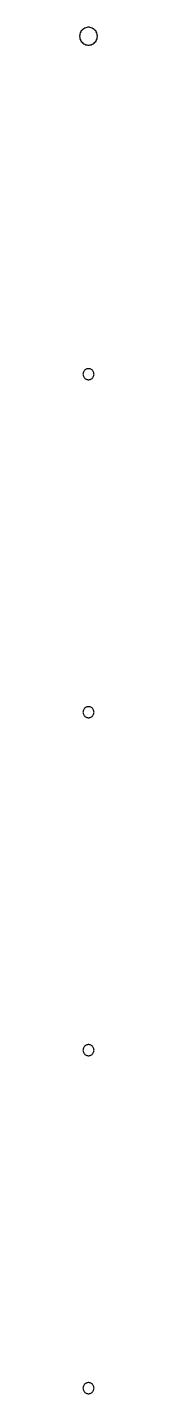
# Model space of a CAD drawing. Header units: metres. Extents: x -3 to 3, y -2 to 443.
import ezdxf

# ---------------------------------------------------------------- set-up
doc = ezdxf.new("R2010")
doc.units = ezdxf.units.M

msp = doc.modelspace()

# ---------------------------------------------------------------- linework, layer by layer
for p, q in [((-2.87712, 440.363), (-2.89999, 440)), ((-2.80888, 440.721), (-2.87712, 440.363)), ((-2.69635, 441.068), (-2.80888, 440.721)), ((-2.54128, 441.397), (-2.69635, 441.068)), ((-2.34615, 441.705), (-2.54128, 441.397)), ((-2.114, 441.985), (-2.34615, 441.705)), ((-1.84853, 442.234), (-2.114, 441.985)), ((-1.55389, 442.449), (-1.84853, 442.234)), ((-1.23476, 442.624), (-1.55389, 442.449)), ((-0.896149, 442.758), (-1.23476, 442.624)), ((-0.543396, 442.849), (-0.896149, 442.758)), ((-0.182083, 442.894), (-0.543396, 442.849)), ((0.182083, 442.894), (-0.182083, 442.894)), ((0.543396, 442.849), (0.182083, 442.894)), ((0.896149, 442.758), (0.543396, 442.849)), ((1.23476, 442.624), (0.896149, 442.758)), ((1.55389, 442.449), (1.23476, 442.624)), ((1.84853, 442.234), (1.55389, 442.449)), ((2.114, 441.985), (1.84853, 442.234)), ((2.34615, 441.705), (2.114, 441.985)), ((2.54128, 441.397), (2.34615, 441.705)), ((2.69635, 441.068), (2.54128, 441.397)), ((2.80888, 440.721), (2.69635, 441.068)), ((2.87712, 440.363), (2.80888, 440.721)), ((2.89999, 440), (2.87712, 440.363)), ((-2.89999, 440), (-2.87712, 439.637)), ((-2.87712, 439.637), (-2.80888, 439.279)), ((-2.80888, 439.279), (-2.69635, 438.932)), ((-2.69635, 438.932), (-2.54128, 438.603)), ((-2.54128, 438.603), (-2.34615, 438.295)), ((-2.34615, 438.295), (-2.114, 438.015)), ((-2.114, 438.015), (-1.84853, 437.766)), ((-1.84853, 437.766), (-1.55389, 437.551)), ((-1.55389, 437.551), (-1.23476, 437.376)), ((-1.23476, 437.376), (-0.896149, 437.242)), ((-0.896149, 437.242), (-0.543396, 437.151)), ((-0.543396, 437.151), (-0.182083, 437.106)), ((-0.182083, 437.106), (0.182083, 437.106)), ((0.182083, 437.106), (0.543396, 437.151)), ((0.543396, 437.151), (0.896149, 437.242)), ((0.896149, 437.242), (1.23476, 437.376)), ((1.23476, 437.376), (1.55389, 437.551)), ((1.55389, 437.551), (1.84853, 437.766)), ((1.84853, 437.766), (2.114, 438.015)), ((2.114, 438.015), (2.34615, 438.295)), ((2.34615, 438.295), (2.54128, 438.603)), ((2.54128, 438.603), (2.69635, 438.932)), ((2.69635, 438.932), (2.80888, 439.279)), ((2.80888, 439.279), (2.87712, 439.637)), ((2.87712, 439.637), (2.89999, 440)), ((-1.7858, 330.226), (-1.79999, 330)), ((-1.79999, 330), (-1.7858, 329.774)), ((-1.74344, 330.448), (-1.7858, 330.226)), ((-1.7858, 329.774), (-1.74344, 329.552)), ((-1.67358, 330.663), (-1.74344, 330.448)), ((-1.74344, 329.552), (-1.67358, 329.337)), ((-1.57735, 330.867), (-1.67358, 330.663)), ((-1.67358, 329.337), (-1.57735, 329.133)), ((-1.45622, 331.058), (-1.57735, 330.867)), ((-1.57735, 329.133), (-1.45622, 328.942)), ((-1.31213, 331.232), (-1.45622, 331.058)), ((-1.14735, 331.387), (-1.31213, 331.232)), ((-0.964478, 331.52), (-1.14735, 331.387)), ((-0.766388, 331.629), (-0.964478, 331.52)), ((-0.556229, 331.712), (-0.766388, 331.629)), ((-0.33728, 331.768), (-0.556229, 331.712)), ((-0.113022, 331.796), (-0.33728, 331.768)), ((0.113022, 331.796), (-0.113022, 331.796)), ((0.33728, 331.768), (0.113022, 331.796)), ((0.556229, 331.712), (0.33728, 331.768)), ((0.766388, 331.629), (0.556229, 331.712)), ((0.964478, 331.52), (0.766388, 331.629)), ((1.14735, 331.387), (0.964478, 331.52)), ((1.31213, 331.232), (1.14735, 331.387)), ((1.45622, 331.058), (1.31213, 331.232)), ((1.57735, 330.867), (1.45622, 331.058)), ((1.45622, 328.942), (1.57735, 329.133)), ((1.67358, 330.663), (1.57735, 330.867)), ((1.57735, 329.133), (1.67358, 329.337)), ((1.74344, 330.448), (1.67358, 330.663)), ((1.67358, 329.337), (1.74344, 329.552)), ((1.7858, 330.226), (1.74344, 330.448)), ((1.74344, 329.552), (1.7858, 329.774)), ((1.79999, 330), (1.7858, 330.226)), ((1.7858, 329.774), (1.79999, 330)), ((-1.45622, 328.942), (-1.31213, 328.768)), ((-1.31213, 328.768), (-1.14735, 328.613)), ((-1.14735, 328.613), (-0.964478, 328.48)), ((-0.964478, 328.48), (-0.766388, 328.371)), ((-0.766388, 328.371), (-0.556229, 328.288)), ((-0.556229, 328.288), (-0.33728, 328.232)), ((-0.33728, 328.232), (-0.113022, 328.204)), ((-0.113022, 328.204), (0.113022, 328.204)), ((0.113022, 328.204), (0.33728, 328.232)), ((0.33728, 328.232), (0.556229, 328.288)), ((0.556229, 328.288), (0.766388, 328.371)), ((0.766388, 328.371), (0.964478, 328.48)), ((0.964478, 328.48), (1.14735, 328.613)), ((1.14735, 328.613), (1.31213, 328.768)), ((1.31213, 328.768), (1.45622, 328.942)), ((-1.7858, 220.226), (-1.79999, 220)), ((-1.79999, 220), (-1.7858, 219.774)), ((-1.74344, 220.448), (-1.7858, 220.226)), ((-1.7858, 219.774), (-1.74344, 219.552)), ((-1.67358, 220.663), (-1.74344, 220.448)), ((-1.74344, 219.552), (-1.67358, 219.337)), ((-1.57735, 220.867), (-1.67358, 220.663)), ((-1.67358, 219.337), (-1.57735, 219.133)), ((-1.45622, 221.058), (-1.57735, 220.867)), ((-1.57735, 219.133), (-1.45622, 218.942)), ((-1.31213, 221.232), (-1.45622, 221.058)), ((-1.45622, 218.942), (-1.31213, 218.768)), ((-1.14735, 221.387), (-1.31213, 221.232)), ((-1.31213, 218.768), (-1.14735, 218.613)), ((-0.964478, 221.52), (-1.14735, 221.387)), ((-1.14735, 218.613), (-0.964478, 218.48)), ((-0.766388, 221.629), (-0.964478, 221.52)), ((-0.964478, 218.48), (-0.766388, 218.371)), ((-0.556229, 221.712), (-0.766388, 221.629)), ((-0.766388, 218.371), (-0.556229, 218.288)), ((-0.33728, 221.768), (-0.556229, 221.712)), ((-0.556229, 218.288), (-0.33728, 218.232)), ((-0.113022, 221.796), (-0.33728, 221.768)), ((-0.33728, 218.232), (-0.113022, 218.204)), ((0.113022, 221.796), (-0.113022, 221.796)), ((-0.113022, 218.204), (0.113022, 218.204)), ((0.33728, 221.768), (0.113022, 221.796)), ((0.113022, 218.204), (0.33728, 218.232)), ((0.556229, 221.712), (0.33728, 221.768)), ((0.33728, 218.232), (0.556229, 218.288)), ((0.766388, 221.629), (0.556229, 221.712)), ((0.556229, 218.288), (0.766388, 218.371)), ((0.964478, 221.52), (0.766388, 221.629)), ((0.766388, 218.371), (0.964478, 218.48)), ((1.14735, 221.387), (0.964478, 221.52)), ((0.964478, 218.48), (1.14735, 218.613)), ((1.31213, 221.232), (1.14735, 221.387)), ((1.14735, 218.613), (1.31213, 218.768)), ((1.45622, 221.058), (1.31213, 221.232)), ((1.31213, 218.768), (1.45622, 218.942)), ((1.57735, 220.867), (1.45622, 221.058)), ((1.45622, 218.942), (1.57735, 219.133)), ((1.67358, 220.663), (1.57735, 220.867)), ((1.57735, 219.133), (1.67358, 219.337)), ((1.74344, 220.448), (1.67358, 220.663)), ((1.67358, 219.337), (1.74344, 219.552)), ((1.7858, 220.226), (1.74344, 220.448)), ((1.74344, 219.552), (1.7858, 219.774)), ((1.79999, 220), (1.7858, 220.226)), ((1.7858, 219.774), (1.79999, 220)), ((-1.31213, 111.232), (-1.45622, 111.058)), ((-1.14735, 111.387), (-1.31213, 111.232)), ((-0.964478, 111.52), (-1.14735, 111.387)), ((-0.766388, 111.629), (-0.964478, 111.52)), ((-0.556229, 111.712), (-0.766388, 111.629)), ((-0.33728, 111.768), (-0.556229, 111.712)), ((-0.113022, 111.796), (-0.33728, 111.768)), ((0.113022, 111.796), (-0.113022, 111.796)), ((0.33728, 111.768), (0.113022, 111.796)), ((0.556229, 111.712), (0.33728, 111.768)), ((0.766388, 111.629), (0.556229, 111.712)), ((0.964478, 111.52), (0.766388, 111.629)), ((1.14735, 111.387), (0.964478, 111.52)), ((1.31213, 111.232), (1.14735, 111.387)), ((1.45622, 111.058), (1.31213, 111.232)), ((-1.7858, 110.226), (-1.79999, 110)), ((-1.79999, 110), (-1.7858, 109.774)), ((-1.74344, 110.448), (-1.7858, 110.226)), ((-1.7858, 109.774), (-1.74344, 109.552)), ((-1.67358, 110.663), (-1.74344, 110.448)), ((-1.74344, 109.552), (-1.67358, 109.337)), ((-1.57735, 110.867), (-1.67358, 110.663)), ((-1.67358, 109.337), (-1.57735, 109.133)), ((-1.45622, 111.058), (-1.57735, 110.867)), ((-1.57735, 109.133), (-1.45622, 108.942)), ((-1.45622, 108.942), (-1.31213, 108.768)), ((-1.31213, 108.768), (-1.14735, 108.613)), ((-1.14735, 108.613), (-0.964478, 108.48)), ((-0.964478, 108.48), (-0.766388, 108.371)), ((-0.766388, 108.371), (-0.556229, 108.288)), ((-0.556229, 108.288), (-0.33728, 108.232)), ((-0.33728, 108.232), (-0.113022, 108.204)), ((-0.113022, 108.204), (0.113022, 108.204)), ((0.113022, 108.204), (0.33728, 108.232)), ((0.33728, 108.232), (0.556229, 108.288)), ((0.556229, 108.288), (0.766388, 108.371)), ((0.766388, 108.371), (0.964478, 108.48)), ((0.964478, 108.48), (1.14735, 108.613)), ((1.14735, 108.613), (1.31213, 108.768)), ((1.31213, 108.768), (1.45622, 108.942)), ((1.57735, 110.867), (1.45622, 111.058)), ((1.45622, 108.942), (1.57735, 109.133)), ((1.67358, 110.663), (1.57735, 110.867)), ((1.57735, 109.133), (1.67358, 109.337)), ((1.74344, 110.448), (1.67358, 110.663)), ((1.67358, 109.337), (1.74344, 109.552)), ((1.7858, 110.226), (1.74344, 110.448)), ((1.74344, 109.552), (1.7858, 109.774)), ((1.79999, 110), (1.7858, 110.226)), ((1.7858, 109.774), (1.79999, 110)), ((-1.7858, 0.225586), (-1.79999, 0)), ((-1.79999, 0), (-1.7858, -0.225586)), ((-1.74344, 0.447632), (-1.7858, 0.225586)), ((-1.67358, 0.662613), (-1.74344, 0.447632)), ((-1.57735, 0.867142), (-1.67358, 0.662613)), ((-1.45622, 1.058), (-1.57735, 0.867142)), ((-1.31213, 1.23218), (-1.45622, 1.058)), ((-1.14735, 1.38692), (-1.31213, 1.23218)), ((-0.964478, 1.51978), (-1.14735, 1.38692)), ((-0.766388, 1.62868), (-0.964478, 1.51978)), ((-0.556229, 1.7119), (-0.766388, 1.62868)), ((-0.33728, 1.76811), (-0.556229, 1.7119)), ((-0.113022, 1.79645), (-0.33728, 1.76811)), ((0.113022, 1.79645), (-0.113022, 1.79645)), ((0.33728, 1.76811), (0.113022, 1.79645)), ((0.556229, 1.7119), (0.33728, 1.76811)), ((0.766388, 1.62868), (0.556229, 1.7119)), ((0.964478, 1.51978), (0.766388, 1.62868)), ((1.14735, 1.38692), (0.964478, 1.51978)), ((1.31213, 1.23218), (1.14735, 1.38692)), ((1.45622, 1.058), (1.31213, 1.23218)), ((1.57735, 0.867142), (1.45622, 1.058)), ((1.67358, 0.662613), (1.57735, 0.867142)), ((1.74344, 0.447632), (1.67358, 0.662613)), ((1.7858, 0.225586), (1.74344, 0.447632)), ((1.79999, 0), (1.7858, 0.225586)), ((1.7858, -0.225586), (1.79999, 0)), ((-1.7858, -0.225586), (-1.74344, -0.447632)), ((-1.74344, -0.447632), (-1.67358, -0.662613)), ((-1.67358, -0.662613), (-1.57735, -0.867142)), ((-1.57735, -0.867142), (-1.45622, -1.058)), ((-1.45622, -1.058), (-1.31213, -1.23218)), ((-1.31213, -1.23218), (-1.14735, -1.38692)), ((-1.14735, -1.38692), (-0.964478, -1.51978)), ((-0.964478, -1.51978), (-0.766388, -1.62868)), ((-0.766388, -1.62868), (-0.556229, -1.7119)), ((-0.556229, -1.7119), (-0.33728, -1.76811)), ((-0.33728, -1.76811), (-0.113022, -1.79645)), ((-0.113022, -1.79645), (0.113022, -1.79645)), ((0.113022, -1.79645), (0.33728, -1.76811)), ((0.33728, -1.76811), (0.556229, -1.7119)), ((0.556229, -1.7119), (0.766388, -1.62868)), ((0.766388, -1.62868), (0.964478, -1.51978)), ((0.964478, -1.51978), (1.14735, -1.38692)), ((1.14735, -1.38692), (1.31213, -1.23218)), ((1.31213, -1.23218), (1.45622, -1.058)), ((1.45622, -1.058), (1.57735, -0.867142)), ((1.57735, -0.867142), (1.67358, -0.662613)), ((1.67358, -0.662613), (1.74344, -0.447632)), ((1.74344, -0.447632), (1.7858, -0.225586))]:
    msp.add_line(p, q)

doc.saveas('drawing.dxf')
